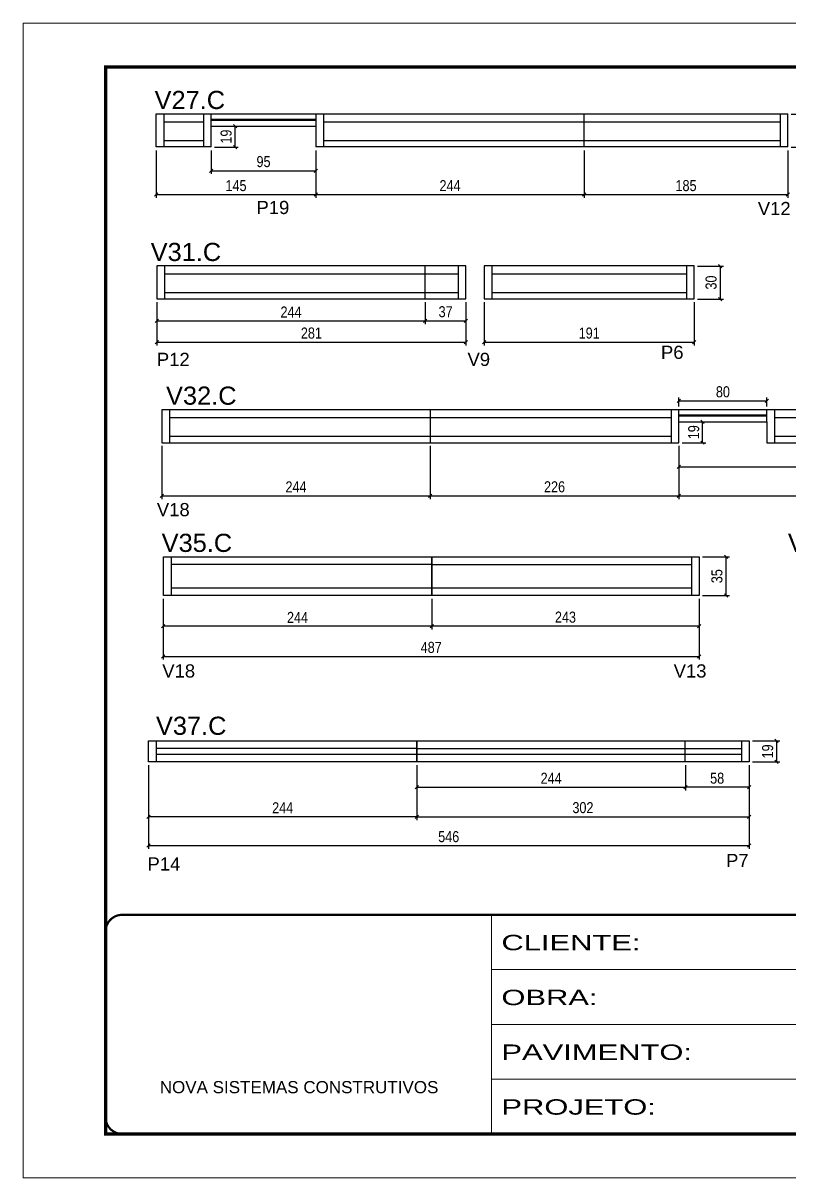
# Model space of a CAD drawing. Extents: x 2513 to 8766, y 921 to 4268.
# Drawn here: x 2513 to 3210, y 921 to 1971 of the extents above; entities that cross this region are included whole.
import ezdxf

# ---------------------------------------------------------------- set-up
doc = ezdxf.new("R2010")
doc.units = 0
doc.linetypes.add('CONTINUO', pattern=[0])
doc.linetypes.add('DASHED', pattern=[0.75, 0.5, -0.25])
for name, color, linetype in [('5', 5, 'Continuous'), ('COTA', 241, 'Continuous'), ('NOMENCLATURA', 7, 'Continuous'), ('Painéis', 200, 'Continuous'), ('SARR_2.2x7', 40, 'Continuous'), ('SARR_EDITAR', 141, 'Continuous')]:
    doc.layers.add(name, color=color, linetype=linetype)
doc.layers.add('Folhas', color=255, linetype='Continuous', lineweight=9)
doc.layers.add('SARRAFO DE PRESSAO', color=251, linetype='DASHED', lineweight=9)
doc.styles.add('ARIAL', font='arial.ttf')
doc.styles.add('COTA TECNICA', font='techl___.ttf', dxfattribs={"height": 10})
doc.styles.add('COTA TECNICA-50', font='techl___.ttf', dxfattribs={"height": 10})
doc.styles.get("Standard").update_dxf_attribs({"font": 'arial.ttf'})
doc.styles.add('Tecnologia', font='')
doc.styles.get('Tecnologia').set_extended_font_data('Forgotten Futurist')
doc.dimstyles.new('COTA PAINEL-50', dxfattribs={"dimtxt": 10, "dimasz": 3, "dimexe": 3, "dimexo": 3, "dimgap": 3, "dimtad": 1, "dimdec": 1, "dimzin": 12, "dimdsep": 46, "dimtxsty": 'COTA TECNICA-50', "dimblk1": 'OBLIQUE', "dimblk2": 'OBLIQUE', "dimsah": 1, "dimcen": 0.9, "dimclrd": 4, "dimclre": 4, "dimclrt": 240, "dimadec": 1, "dimazin": 3, "dimtfac": 1, "dimtdec": 1, "dimtmove": 0, "dimatfit": 3, "dimfxl": 1, "dimtolj": 1, "dimtzin": 12, "dimarcsym": 0})
doc.dimstyles.new('PAINEL', dxfattribs={"dimtxt": 10, "dimasz": 3, "dimexe": 3, "dimexo": 3, "dimgap": 3, "dimtad": 1, "dimdec": 1, "dimzin": 12, "dimdsep": 46, "dimtxsty": 'COTA TECNICA', "dimblk1": 'OBLIQUE', "dimblk2": 'OBLIQUE', "dimsah": 1, "dimcen": 0.9, "dimclrd": 4, "dimclre": 4, "dimclrt": 240, "dimadec": 1, "dimazin": 3, "dimtfac": 1, "dimtdec": 1, "dimtmove": 0, "dimatfit": 3, "dimfxl": 1, "dimtolj": 1, "dimtzin": 12, "dimarcsym": 0})

# ---------------------------------------------------------------- blocks, each defined once
blk = doc.blocks.new('9999999999')
at = {"color": 30, "linetype": 'CONTINUO'}
for p, q in [((98564.6, 34230.2), (98564.6, 34429.4)), ((98564.6, 34379.6), (99584, 34379.6)), ((98564.6, 34329.8), (99488, 34329.8)), ((98564.6, 34280), (99488, 34280))]:
    blk.add_line(p, q, dxfattribs=at)
at = {"color": 30, "linetype": 'CONTINUO', "const_width": 2}
blk.add_lwpolyline([(99584, 34230.2), (99584, 34414.4, 0.414214), (99569, 34429.4), (98229, 34429.4, 0.414214), (98214, 34414.4), (98214, 34245.2, 0.414214), (98229, 34230.2), (99584, 34230.2)], format="xyb", dxfattribs=at)
at = {"layer": 'Folhas'}
blk.add_lwpolyline([(98139, 34190.2), (99624, 34190.2), (99624, 35240.2), (98139, 35240.2)], close=True, dxfattribs=at)
at = {"layer": 'Folhas', "color": 30, "const_width": 3}
blk.add_lwpolyline([(98214, 34230.2), (99584, 34230.2), (99584, 35200.2), (98214, 35200.2)], close=True, dxfattribs=at)
at = {"color": 7, "linetype": 'Continuous', "ltscale": 5, "style": 'ARIAL'}
blk.add_text('NOVA SISTEMAS CONSTRUTIVOS', height=11.059, dxfattribs=at).set_placement((98263.2, 34267.2))
at = {"layer": 'Folhas', "color": 7, "style": 'Tecnologia', "width": 1.5}
for s, p in [('CLIENTE:', (98573.7, 34397.2)), ('OBRA:', (98573.7, 34347.3)), ('PAVIMENTO:', (98573.7, 34297.5)), ('PROJETO:', (98573.7, 34247.7))]:
    blk.add_text(s, height=14, dxfattribs=at).set_placement(p)
blk = doc.blocks.new('_Oblique')
at = {"color": 0, "linetype": 'ByBlock', "lineweight": -2}
blk.add_line((-0.5, -0.5), (0.5, 0.5), dxfattribs=at)
blk = doc.blocks.new('*D176')
at = {"layer": 'COTA', "color": 4, "lineweight": -2, "transparency": 16777216}
for p, q in [((2634, 1855.4), (2634, 1812.2)), ((2779, 1855.4), (2779, 1812.2)), ((2634, 1815.2), (2779, 1815.2))]:
    blk.add_line(p, q, dxfattribs=at)
at = {"layer": 'Defpoints', "color": 0, "transparency": 16777216}
for p in [(2634, 1858.4), (2779, 1858.4), (2779, 1815.2)]:
    blk.add_point(p, dxfattribs=at)
at = {"layer": 'COTA', "color": 4, "lineweight": -2, "transparency": 16777216, "xscale": 3, "yscale": 3, "zscale": 3, "rotation": 180}
blk.add_blockref('_Oblique', (2634, 1815.2), dxfattribs=at)
at = {"layer": 'COTA', "color": 4, "lineweight": -2, "transparency": 16777216, "xscale": 3, "yscale": 3, "zscale": 3}
blk.add_blockref('_Oblique', (2779, 1815.2), dxfattribs=at)
at = {"layer": 'COTA', "color": 240, "transparency": 16777216, "insert": (2706.5, 1823.3), "char_height": 10, "attachment_point": 5, "style": 'COTA TECNICA'}
blk.add_mtext('\\A1;145', dxfattribs=at)
blk = doc.blocks.new('*D37')
at = {"layer": 'COTA', "color": 4, "lineweight": -2, "transparency": 16777216}
for p, q in [((2779, 1855.4), (2779, 1812.2)), ((3023, 1855.4), (3023, 1812.2)), ((2779, 1815.2), (3023, 1815.2))]:
    blk.add_line(p, q, dxfattribs=at)
at = {"layer": 'Defpoints', "color": 0, "transparency": 16777216}
for p in [(2779, 1858.4), (3023, 1858.4), (3023, 1815.2)]:
    blk.add_point(p, dxfattribs=at)
at = {"layer": 'COTA', "color": 4, "lineweight": -2, "transparency": 16777216, "xscale": 3, "yscale": 3, "zscale": 3, "rotation": 180}
blk.add_blockref('_Oblique', (2779, 1815.2), dxfattribs=at)
at = {"layer": 'COTA', "color": 4, "lineweight": -2, "transparency": 16777216, "xscale": 3, "yscale": 3, "zscale": 3}
blk.add_blockref('_Oblique', (3023, 1815.2), dxfattribs=at)
at = {"layer": 'COTA', "color": 240, "transparency": 16777216, "insert": (2901, 1823.3), "char_height": 10, "attachment_point": 5, "style": 'COTA TECNICA'}
blk.add_mtext('\\A1;244', dxfattribs=at)
blk = doc.blocks.new('*D133')
at = {"layer": 'COTA', "color": 4, "lineweight": -2, "transparency": 16777216}
for p, q in [((3023, 1855.4), (3023, 1812.2)), ((3208, 1855.4), (3208, 1812.2)), ((3023, 1815.2), (3208, 1815.2))]:
    blk.add_line(p, q, dxfattribs=at)
at = {"layer": 'Defpoints', "color": 0, "transparency": 16777216}
for p in [(3023, 1858.4), (3208, 1858.4), (3208, 1815.2)]:
    blk.add_point(p, dxfattribs=at)
at = {"layer": 'COTA', "color": 4, "lineweight": -2, "transparency": 16777216, "xscale": 3, "yscale": 3, "zscale": 3, "rotation": 180}
blk.add_blockref('_Oblique', (3023, 1815.2), dxfattribs=at)
at = {"layer": 'COTA', "color": 4, "lineweight": -2, "transparency": 16777216, "xscale": 3, "yscale": 3, "zscale": 3}
blk.add_blockref('_Oblique', (3208, 1815.2), dxfattribs=at)
at = {"layer": 'COTA', "color": 240, "transparency": 16777216, "insert": (3115.5, 1823.3), "char_height": 10, "attachment_point": 5, "style": 'COTA TECNICA'}
blk.add_mtext('\\A1;185', dxfattribs=at)
blk = doc.blocks.new('*D134')
at = {"layer": 'COTA', "color": 4, "lineweight": -2, "transparency": 16777216}
for p, q in [((3211, 1888.4), (3235.4, 1888.4)), ((3232.4, 1888.4), (3232.4, 1858.4)), ((3211, 1858.4), (3235.4, 1858.4))]:
    blk.add_line(p, q, dxfattribs=at)
at = {"layer": 'Defpoints', "color": 0, "transparency": 16777216}
for p in [(3208, 1888.4), (3208, 1858.4), (3232.4, 1858.4)]:
    blk.add_point(p, dxfattribs=at)
at = {"layer": 'COTA', "color": 4, "lineweight": -2, "transparency": 16777216, "xscale": 3, "yscale": 3, "zscale": 3}
for p, rotation in [((3232.4, 1888.4), 90), ((3232.4, 1858.4), 270)]:
    blk.add_blockref('_Oblique', p, dxfattribs=dict(at, rotation=rotation))
at = {"layer": 'COTA', "color": 240, "transparency": 16777216, "insert": (3224.2, 1873.4), "char_height": 10, "attachment_point": 5, "rotation": 90, "style": 'COTA TECNICA'}
blk.add_mtext('\\A1;30', dxfattribs=at)
blk = doc.blocks.new('*D135')
at = {"layer": 'COTA', "color": 4, "lineweight": -2, "transparency": 16777216}
for p, q in [((2684, 1855.4), (2684, 1833.9)), ((2779, 1855.4), (2779, 1833.9)), ((2684, 1836.9), (2779, 1836.9))]:
    blk.add_line(p, q, dxfattribs=at)
at = {"layer": 'Defpoints', "color": 0, "transparency": 16777216}
for p in [(2684, 1858.4), (2779, 1858.4), (2779, 1836.9)]:
    blk.add_point(p, dxfattribs=at)
at = {"layer": 'COTA', "color": 4, "lineweight": -2, "transparency": 16777216, "xscale": 3, "yscale": 3, "zscale": 3, "rotation": 180}
blk.add_blockref('_Oblique', (2684, 1836.9), dxfattribs=at)
at = {"layer": 'COTA', "color": 4, "lineweight": -2, "transparency": 16777216, "xscale": 3, "yscale": 3, "zscale": 3}
blk.add_blockref('_Oblique', (2779, 1836.9), dxfattribs=at)
at = {"layer": 'COTA', "color": 240, "transparency": 16777216, "insert": (2731.5, 1845.1), "char_height": 10, "attachment_point": 5, "style": 'COTA TECNICA'}
blk.add_mtext('\\A1;95', dxfattribs=at)
blk = doc.blocks.new('*D136')
at = {"layer": 'COTA', "color": 4, "lineweight": -2, "transparency": 16777216}
for p, q in [((2687, 1877.4), (2708.6, 1877.4)), ((2705.6, 1858.4), (2705.6, 1877.4)), ((2687, 1858.4), (2708.6, 1858.4))]:
    blk.add_line(p, q, dxfattribs=at)
at = {"layer": 'Defpoints', "color": 0, "transparency": 16777216}
for p in [(2684, 1877.4), (2705.6, 1877.4), (2684, 1858.4)]:
    blk.add_point(p, dxfattribs=at)
at = {"layer": 'COTA', "color": 4, "lineweight": -2, "transparency": 16777216, "xscale": 3, "yscale": 3, "zscale": 3}
for p, rotation in [((2705.6, 1877.4), 90), ((2705.6, 1858.4), 270)]:
    blk.add_blockref('_Oblique', p, dxfattribs=dict(at, rotation=rotation))
at = {"layer": 'COTA', "color": 240, "transparency": 16777216, "insert": (2697.5, 1867.9), "char_height": 10, "attachment_point": 5, "rotation": 90, "style": 'COTA TECNICA'}
blk.add_mtext('\\A1;19', dxfattribs=at)
blk = doc.blocks.new('*D139')
at = {"layer": 'COTA', "color": 4, "linetype": 'ByBlock', "lineweight": -2, "transparency": 16777216}
for p, q in [((2634.5, 1717.2), (2634.5, 1678.1)), ((2915.5, 1717.2), (2915.5, 1678.1)), ((2634.5, 1681.1), (2915.5, 1681.1))]:
    blk.add_line(p, q, dxfattribs=at)
at = {"layer": 'Defpoints', "color": 0, "linetype": 'ByBlock', "transparency": 16777216}
for p in [(2634.5, 1720.2), (2915.5, 1720.2), (2915.5, 1681.1)]:
    blk.add_point(p, dxfattribs=at)
at = {"layer": 'COTA', "color": 4, "linetype": 'ByBlock', "lineweight": -2, "transparency": 16777216, "xscale": 3, "yscale": 3, "zscale": 3, "rotation": 180}
blk.add_blockref('_Oblique', (2634.5, 1681.1), dxfattribs=at)
at = {"layer": 'COTA', "color": 4, "linetype": 'ByBlock', "lineweight": -2, "transparency": 16777216, "xscale": 3, "yscale": 3, "zscale": 3}
blk.add_blockref('_Oblique', (2915.5, 1681.1), dxfattribs=at)
at = {"layer": 'COTA', "color": 240, "linetype": 'ByBlock', "transparency": 16777216, "insert": (2775, 1689.2), "char_height": 10, "attachment_point": 5, "style": 'COTA TECNICA-50'}
blk.add_mtext('\\A1;281', dxfattribs=at)
blk = doc.blocks.new('*D40')
at = {"layer": 'COTA', "color": 4, "lineweight": -2, "transparency": 16777216}
for p, q in [((2634.5, 1717.2), (2634.5, 1697.4)), ((2878.5, 1717.2), (2878.5, 1697.4)), ((2634.5, 1700.4), (2878.5, 1700.4))]:
    blk.add_line(p, q, dxfattribs=at)
at = {"layer": 'Defpoints', "color": 0, "transparency": 16777216}
for p in [(2634.5, 1720.2), (2878.5, 1720.2), (2878.5, 1700.4)]:
    blk.add_point(p, dxfattribs=at)
at = {"layer": 'COTA', "color": 4, "lineweight": -2, "transparency": 16777216, "xscale": 3, "yscale": 3, "zscale": 3, "rotation": 180}
blk.add_blockref('_Oblique', (2634.5, 1700.4), dxfattribs=at)
at = {"layer": 'COTA', "color": 4, "lineweight": -2, "transparency": 16777216, "xscale": 3, "yscale": 3, "zscale": 3}
blk.add_blockref('_Oblique', (2878.5, 1700.4), dxfattribs=at)
at = {"layer": 'COTA', "color": 240, "transparency": 16777216, "insert": (2756.5, 1708.4), "char_height": 10, "attachment_point": 5, "style": 'COTA TECNICA'}
blk.add_mtext('\\A1;244', dxfattribs=at)
blk = doc.blocks.new('*D41')
at = {"layer": 'COTA', "color": 4, "lineweight": -2, "transparency": 16777216}
for p, q in [((2878.5, 1717.2), (2878.5, 1697.4)), ((2915.5, 1717.2), (2915.5, 1697.4)), ((2878.5, 1700.4), (2915.5, 1700.4))]:
    blk.add_line(p, q, dxfattribs=at)
at = {"layer": 'Defpoints', "color": 0, "transparency": 16777216}
for p in [(2878.5, 1720.2), (2915.5, 1720.2), (2915.5, 1700.4)]:
    blk.add_point(p, dxfattribs=at)
at = {"layer": 'COTA', "color": 4, "lineweight": -2, "transparency": 16777216, "xscale": 3, "yscale": 3, "zscale": 3, "rotation": 180}
blk.add_blockref('_Oblique', (2878.5, 1700.4), dxfattribs=at)
at = {"layer": 'COTA', "color": 4, "lineweight": -2, "transparency": 16777216, "xscale": 3, "yscale": 3, "zscale": 3}
blk.add_blockref('_Oblique', (2915.5, 1700.4), dxfattribs=at)
at = {"layer": 'COTA', "color": 240, "transparency": 16777216, "insert": (2897, 1708.6), "char_height": 10, "attachment_point": 5, "style": 'COTA TECNICA'}
blk.add_mtext('\\A1;37', dxfattribs=at)
blk = doc.blocks.new('*D140')
at = {"layer": 'COTA', "color": 4, "linetype": 'ByBlock', "lineweight": -2, "transparency": 16777216}
for p, q in [((2932, 1717.2), (2932, 1678.1)), ((3123, 1717.2), (3123, 1678.1)), ((2932, 1681.1), (3123, 1681.1))]:
    blk.add_line(p, q, dxfattribs=at)
at = {"layer": 'Defpoints', "color": 0, "linetype": 'ByBlock', "transparency": 16777216}
for p in [(2932, 1720.2), (3123, 1720.2), (3123, 1681.1)]:
    blk.add_point(p, dxfattribs=at)
at = {"layer": 'COTA', "color": 4, "linetype": 'ByBlock', "lineweight": -2, "transparency": 16777216, "xscale": 3, "yscale": 3, "zscale": 3, "rotation": 180}
blk.add_blockref('_Oblique', (2932, 1681.1), dxfattribs=at)
at = {"layer": 'COTA', "color": 4, "linetype": 'ByBlock', "lineweight": -2, "transparency": 16777216, "xscale": 3, "yscale": 3, "zscale": 3}
blk.add_blockref('_Oblique', (3123, 1681.1), dxfattribs=at)
at = {"layer": 'COTA', "color": 240, "linetype": 'ByBlock', "transparency": 16777216, "insert": (3027.5, 1689.2), "char_height": 10, "attachment_point": 5, "style": 'COTA TECNICA-50'}
blk.add_mtext('\\A1;191', dxfattribs=at)
blk = doc.blocks.new('*D141')
at = {"layer": 'COTA', "color": 4, "lineweight": -2, "transparency": 16777216}
for p, q in [((3126, 1750.2), (3149.5, 1750.2)), ((3146.5, 1750.2), (3146.5, 1720.2)), ((3126, 1720.2), (3149.5, 1720.2))]:
    blk.add_line(p, q, dxfattribs=at)
at = {"layer": 'Defpoints', "color": 0, "transparency": 16777216}
for p in [(3123, 1750.2), (3123, 1720.2), (3146.5, 1720.2)]:
    blk.add_point(p, dxfattribs=at)
at = {"layer": 'COTA', "color": 4, "lineweight": -2, "transparency": 16777216, "xscale": 3, "yscale": 3, "zscale": 3}
for p, rotation in [((3146.5, 1750.2), 90), ((3146.5, 1720.2), 270)]:
    blk.add_blockref('_Oblique', p, dxfattribs=dict(at, rotation=rotation))
at = {"layer": 'COTA', "color": 240, "transparency": 16777216, "insert": (3138.3, 1735.2), "char_height": 10, "attachment_point": 5, "rotation": 90, "style": 'COTA TECNICA'}
blk.add_mtext('\\A1;30', dxfattribs=at)
blk = doc.blocks.new('*D142')
at = {"layer": 'COTA', "color": 4, "lineweight": -2, "transparency": 16777216}
for p, q in [((2639, 1586.6), (2639, 1538.3)), ((2883, 1586.6), (2883, 1538.3)), ((2639, 1541.3), (2883, 1541.3))]:
    blk.add_line(p, q, dxfattribs=at)
at = {"layer": 'Defpoints', "color": 0, "transparency": 16777216}
for p in [(2639, 1589.6), (2883, 1589.6), (2883, 1541.3)]:
    blk.add_point(p, dxfattribs=at)
at = {"layer": 'COTA', "color": 4, "lineweight": -2, "transparency": 16777216, "xscale": 3, "yscale": 3, "zscale": 3, "rotation": 180}
blk.add_blockref('_Oblique', (2639, 1541.3), dxfattribs=at)
at = {"layer": 'COTA', "color": 4, "lineweight": -2, "transparency": 16777216, "xscale": 3, "yscale": 3, "zscale": 3}
blk.add_blockref('_Oblique', (2883, 1541.3), dxfattribs=at)
at = {"layer": 'COTA', "color": 240, "transparency": 16777216, "insert": (2761, 1549.4), "char_height": 10, "attachment_point": 5, "style": 'COTA TECNICA'}
blk.add_mtext('\\A1;244', dxfattribs=at)
blk = doc.blocks.new('*D42')
at = {"layer": 'COTA', "color": 4, "lineweight": -2, "transparency": 16777216}
for p, q in [((2883, 1586.6), (2883, 1538.3)), ((3109, 1586.6), (3109, 1538.3)), ((2883, 1541.3), (3109, 1541.3))]:
    blk.add_line(p, q, dxfattribs=at)
at = {"layer": 'Defpoints', "color": 0, "transparency": 16777216}
for p in [(2883, 1589.6), (3109, 1589.6), (3109, 1541.3)]:
    blk.add_point(p, dxfattribs=at)
at = {"layer": 'COTA', "color": 4, "lineweight": -2, "transparency": 16777216, "xscale": 3, "yscale": 3, "zscale": 3, "rotation": 180}
blk.add_blockref('_Oblique', (2883, 1541.3), dxfattribs=at)
at = {"layer": 'COTA', "color": 4, "lineweight": -2, "transparency": 16777216, "xscale": 3, "yscale": 3, "zscale": 3}
blk.add_blockref('_Oblique', (3109, 1541.3), dxfattribs=at)
at = {"layer": 'COTA', "color": 240, "transparency": 16777216, "insert": (2996, 1549.4), "char_height": 10, "attachment_point": 5, "style": 'COTA TECNICA'}
blk.add_mtext('\\A1;226', dxfattribs=at)
blk = doc.blocks.new('*D43')
at = {"layer": 'COTA', "color": 4, "lineweight": -2, "transparency": 16777216}
for p, q in [((3109, 1586.6), (3109, 1564.7)), ((3353, 1586.6), (3353, 1564.7)), ((3109, 1567.7), (3353, 1567.7))]:
    blk.add_line(p, q, dxfattribs=at)
at = {"layer": 'Defpoints', "color": 0, "transparency": 16777216}
for p in [(3109, 1589.6), (3353, 1589.6), (3353, 1567.7)]:
    blk.add_point(p, dxfattribs=at)
at = {"layer": 'COTA', "color": 4, "lineweight": -2, "transparency": 16777216, "xscale": 3, "yscale": 3, "zscale": 3, "rotation": 180}
blk.add_blockref('_Oblique', (3109, 1567.7), dxfattribs=at)
at = {"layer": 'COTA', "color": 4, "lineweight": -2, "transparency": 16777216, "xscale": 3, "yscale": 3, "zscale": 3}
blk.add_blockref('_Oblique', (3353, 1567.7), dxfattribs=at)
at = {"layer": 'COTA', "color": 240, "transparency": 16777216, "insert": (3231, 1575.8), "char_height": 10, "attachment_point": 5, "style": 'COTA TECNICA'}
blk.add_mtext('\\A1;244', dxfattribs=at)
blk = doc.blocks.new('*D146')
at = {"layer": 'COTA', "color": 4, "lineweight": -2, "transparency": 16777216}
for p, q in [((3112, 1608.6), (3133.6, 1608.6)), ((3130.6, 1589.6), (3130.6, 1608.6)), ((3112, 1589.6), (3133.6, 1589.6))]:
    blk.add_line(p, q, dxfattribs=at)
at = {"layer": 'Defpoints', "color": 0, "transparency": 16777216}
for p in [(3109, 1608.6), (3130.6, 1608.6), (3109, 1589.6)]:
    blk.add_point(p, dxfattribs=at)
at = {"layer": 'COTA', "color": 4, "lineweight": -2, "transparency": 16777216, "xscale": 3, "yscale": 3, "zscale": 3}
for p, rotation in [((3130.6, 1608.6), 90), ((3130.6, 1589.6), 270)]:
    blk.add_blockref('_Oblique', p, dxfattribs=dict(at, rotation=rotation))
at = {"layer": 'COTA', "color": 240, "transparency": 16777216, "insert": (3122.5, 1599.1), "char_height": 10, "attachment_point": 5, "rotation": 90, "style": 'COTA TECNICA'}
blk.add_mtext('\\A1;19', dxfattribs=at)
blk = doc.blocks.new('*D45')
at = {"layer": 'COTA', "color": 4, "linetype": 'ByBlock', "lineweight": -2, "transparency": 16777216}
for p, q in [((2640.4, 1447.7), (2640.4, 1419.7)), ((2884.4, 1447.7), (2884.4, 1419.7)), ((2884.4, 1422.7), (2640.4, 1422.7))]:
    blk.add_line(p, q, dxfattribs=at)
at = {"layer": 'Defpoints', "color": 0, "linetype": 'ByBlock', "transparency": 16777216}
for p in [(2640.4, 1450.7), (2884.4, 1450.7), (2640.4, 1422.7)]:
    blk.add_point(p, dxfattribs=at)
at = {"layer": 'COTA', "color": 4, "linetype": 'ByBlock', "lineweight": -2, "transparency": 16777216, "xscale": 3, "yscale": 3, "zscale": 3, "rotation": 180}
blk.add_blockref('_Oblique', (2640.4, 1422.7), dxfattribs=at)
at = {"layer": 'COTA', "color": 4, "linetype": 'ByBlock', "lineweight": -2, "transparency": 16777216, "xscale": 3, "yscale": 3, "zscale": 3}
blk.add_blockref('_Oblique', (2884.4, 1422.7), dxfattribs=at)
at = {"layer": 'COTA', "color": 240, "linetype": 'ByBlock', "transparency": 16777216, "insert": (2762.4, 1430.7), "char_height": 10, "attachment_point": 5, "style": 'COTA TECNICA-50'}
blk.add_mtext('\\A1;244', dxfattribs=at)
blk = doc.blocks.new('*D48')
at = {"layer": 'COTA', "color": 4, "linetype": 'ByBlock', "lineweight": -2, "transparency": 16777216}
for p, q in [((2884.4, 1447.7), (2884.4, 1419.7)), ((3127.4, 1447.7), (3127.4, 1419.7)), ((3127.4, 1422.7), (2884.4, 1422.7))]:
    blk.add_line(p, q, dxfattribs=at)
at = {"layer": 'Defpoints', "color": 0, "linetype": 'ByBlock', "transparency": 16777216}
for p in [(2884.4, 1450.7), (3127.4, 1450.7), (2884.4, 1422.7)]:
    blk.add_point(p, dxfattribs=at)
at = {"layer": 'COTA', "color": 4, "linetype": 'ByBlock', "lineweight": -2, "transparency": 16777216, "xscale": 3, "yscale": 3, "zscale": 3, "rotation": 180}
blk.add_blockref('_Oblique', (2884.4, 1422.7), dxfattribs=at)
at = {"layer": 'COTA', "color": 4, "linetype": 'ByBlock', "lineweight": -2, "transparency": 16777216, "xscale": 3, "yscale": 3, "zscale": 3}
blk.add_blockref('_Oblique', (3127.4, 1422.7), dxfattribs=at)
at = {"layer": 'COTA', "color": 240, "linetype": 'ByBlock', "transparency": 16777216, "insert": (3005.9, 1430.9), "char_height": 10, "attachment_point": 5, "style": 'COTA TECNICA-50'}
blk.add_mtext('\\A1;243', dxfattribs=at)
blk = doc.blocks.new('*D151')
at = {"layer": 'COTA', "color": 4, "lineweight": -2, "transparency": 16777216}
for p, q in [((2640.4, 1447.7), (2640.4, 1392.3)), ((3127.4, 1447.7), (3127.4, 1392.3)), ((2640.4, 1395.3), (3127.4, 1395.3))]:
    blk.add_line(p, q, dxfattribs=at)
at = {"layer": 'Defpoints', "color": 0, "transparency": 16777216}
for p in [(2640.4, 1450.7), (3127.4, 1450.7), (3127.4, 1395.3)]:
    blk.add_point(p, dxfattribs=at)
at = {"layer": 'COTA', "color": 4, "lineweight": -2, "transparency": 16777216, "xscale": 3, "yscale": 3, "zscale": 3, "rotation": 180}
blk.add_blockref('_Oblique', (2640.4, 1395.3), dxfattribs=at)
at = {"layer": 'COTA', "color": 4, "lineweight": -2, "transparency": 16777216, "xscale": 3, "yscale": 3, "zscale": 3}
blk.add_blockref('_Oblique', (3127.4, 1395.3), dxfattribs=at)
at = {"layer": 'COTA', "color": 240, "transparency": 16777216, "insert": (2883.9, 1403.4), "char_height": 10, "attachment_point": 5, "style": 'COTA TECNICA'}
blk.add_mtext('\\A1;487', dxfattribs=at)
blk = doc.blocks.new('*D152')
at = {"layer": 'COTA', "color": 4, "lineweight": -2, "transparency": 16777216}
for p, q in [((3130.4, 1485.7), (3154.9, 1485.7)), ((3151.9, 1450.7), (3151.9, 1485.7)), ((3130.4, 1450.7), (3154.9, 1450.7))]:
    blk.add_line(p, q, dxfattribs=at)
at = {"layer": 'Defpoints', "color": 0, "transparency": 16777216}
for p in [(3127.4, 1485.7), (3151.9, 1485.7), (3127.4, 1450.7)]:
    blk.add_point(p, dxfattribs=at)
at = {"layer": 'COTA', "color": 4, "lineweight": -2, "transparency": 16777216, "xscale": 3, "yscale": 3, "zscale": 3}
for p, rotation in [((3151.9, 1485.7), 90), ((3151.9, 1450.7), 270)]:
    blk.add_blockref('_Oblique', p, dxfattribs=dict(at, rotation=rotation))
at = {"layer": 'COTA', "color": 240, "transparency": 16777216, "insert": (3143.6, 1468.2), "char_height": 10, "attachment_point": 5, "rotation": 90, "style": 'COTA TECNICA'}
blk.add_mtext('\\A1;35', dxfattribs=at)
blk = doc.blocks.new('*D49')
at = {"layer": 'COTA', "color": 4, "linetype": 'ByBlock', "lineweight": -2, "transparency": 16777216}
for p, q in [((2626.9, 1296.4), (2626.9, 1246.5)), ((2870.9, 1296.4), (2870.9, 1246.5)), ((2870.9, 1249.5), (2626.9, 1249.5))]:
    blk.add_line(p, q, dxfattribs=at)
at = {"layer": 'Defpoints', "color": 0, "linetype": 'ByBlock', "transparency": 16777216}
for p in [(2626.9, 1299.4), (2870.9, 1299.4), (2626.9, 1249.5)]:
    blk.add_point(p, dxfattribs=at)
at = {"layer": 'COTA', "color": 4, "linetype": 'ByBlock', "lineweight": -2, "transparency": 16777216, "xscale": 3, "yscale": 3, "zscale": 3, "rotation": 180}
blk.add_blockref('_Oblique', (2626.9, 1249.5), dxfattribs=at)
at = {"layer": 'COTA', "color": 4, "linetype": 'ByBlock', "lineweight": -2, "transparency": 16777216, "xscale": 3, "yscale": 3, "zscale": 3}
blk.add_blockref('_Oblique', (2870.9, 1249.5), dxfattribs=at)
at = {"layer": 'COTA', "color": 240, "linetype": 'ByBlock', "transparency": 16777216, "insert": (2748.9, 1257.6), "char_height": 10, "attachment_point": 5, "style": 'COTA TECNICA-50'}
blk.add_mtext('\\A1;244', dxfattribs=at)
blk = doc.blocks.new('*D153')
at = {"layer": 'COTA', "color": 4, "lineweight": -2, "transparency": 16777216}
for p, q in [((2626.9, 1296.4), (2626.9, 1220.2)), ((3172.8, 1296.4), (3172.8, 1220.2)), ((2626.9, 1223.2), (3172.8, 1223.2))]:
    blk.add_line(p, q, dxfattribs=at)
at = {"layer": 'Defpoints', "color": 0, "transparency": 16777216}
for p in [(2626.9, 1299.4), (3172.8, 1299.4), (3172.8, 1223.2)]:
    blk.add_point(p, dxfattribs=at)
at = {"layer": 'COTA', "color": 4, "lineweight": -2, "transparency": 16777216, "xscale": 3, "yscale": 3, "zscale": 3, "rotation": 180}
blk.add_blockref('_Oblique', (2626.9, 1223.2), dxfattribs=at)
at = {"layer": 'COTA', "color": 4, "lineweight": -2, "transparency": 16777216, "xscale": 3, "yscale": 3, "zscale": 3}
blk.add_blockref('_Oblique', (3172.8, 1223.2), dxfattribs=at)
at = {"layer": 'COTA', "color": 240, "transparency": 16777216, "insert": (2899.8, 1231.3), "char_height": 10, "attachment_point": 5, "style": 'COTA TECNICA'}
blk.add_mtext('\\A1;546', dxfattribs=at)
blk = doc.blocks.new('*D154')
at = {"layer": 'COTA', "color": 4, "lineweight": -2, "transparency": 16777216}
for p, q in [((3175.8, 1318.4), (3200.8, 1318.4)), ((3197.8, 1318.4), (3197.8, 1299.4)), ((3175.8, 1299.4), (3200.8, 1299.4))]:
    blk.add_line(p, q, dxfattribs=at)
at = {"layer": 'Defpoints', "color": 0, "transparency": 16777216}
for p in [(3172.8, 1318.4), (3172.8, 1299.4), (3197.8, 1299.4)]:
    blk.add_point(p, dxfattribs=at)
at = {"layer": 'COTA', "color": 4, "lineweight": -2, "transparency": 16777216, "xscale": 3, "yscale": 3, "zscale": 3}
for p, rotation in [((3197.8, 1318.4), 90), ((3197.8, 1299.4), 270)]:
    blk.add_blockref('_Oblique', p, dxfattribs=dict(at, rotation=rotation))
at = {"layer": 'COTA', "color": 240, "transparency": 16777216, "insert": (3189.7, 1308.9), "char_height": 10, "attachment_point": 5, "rotation": 90, "style": 'COTA TECNICA'}
blk.add_mtext('\\A1;19', dxfattribs=at)
blk = doc.blocks.new('*D334')
at = {"layer": 'COTA', "color": 4, "linetype": 'ByBlock', "lineweight": -2, "transparency": 16777216}
for p, q in [((3114.9, 1296.4), (3114.9, 1273.4)), ((3172.8, 1296.4), (3172.8, 1273.4)), ((3172.8, 1276.4), (3114.9, 1276.4))]:
    blk.add_line(p, q, dxfattribs=at)
at = {"layer": 'Defpoints', "color": 0, "linetype": 'ByBlock', "transparency": 16777216}
for p in [(3114.9, 1299.4), (3172.8, 1299.4), (3114.9, 1276.4)]:
    blk.add_point(p, dxfattribs=at)
at = {"layer": 'COTA', "color": 4, "linetype": 'ByBlock', "lineweight": -2, "transparency": 16777216, "xscale": 3, "yscale": 3, "zscale": 3, "rotation": 180}
blk.add_blockref('_Oblique', (3114.9, 1276.4), dxfattribs=at)
at = {"layer": 'COTA', "color": 4, "linetype": 'ByBlock', "lineweight": -2, "transparency": 16777216, "xscale": 3, "yscale": 3, "zscale": 3}
blk.add_blockref('_Oblique', (3172.8, 1276.4), dxfattribs=at)
at = {"layer": 'COTA', "color": 240, "linetype": 'ByBlock', "transparency": 16777216, "insert": (3143.8, 1284.5), "char_height": 10, "attachment_point": 5, "style": 'COTA TECNICA-50'}
blk.add_mtext('\\A1;58', dxfattribs=at)
blk = doc.blocks.new('*D335')
at = {"layer": 'COTA', "color": 4, "linetype": 'ByBlock', "lineweight": -2, "transparency": 16777216}
for p, q in [((2870.9, 1296.4), (2870.9, 1273.4)), ((3114.9, 1296.4), (3114.9, 1273.4)), ((2870.9, 1276.4), (3114.9, 1276.4))]:
    blk.add_line(p, q, dxfattribs=at)
at = {"layer": 'Defpoints', "color": 0, "linetype": 'ByBlock', "transparency": 16777216}
for p in [(2870.9, 1299.4), (3114.9, 1299.4), (3114.9, 1276.4)]:
    blk.add_point(p, dxfattribs=at)
at = {"layer": 'COTA', "color": 4, "linetype": 'ByBlock', "lineweight": -2, "transparency": 16777216, "xscale": 3, "yscale": 3, "zscale": 3, "rotation": 180}
blk.add_blockref('_Oblique', (2870.9, 1276.4), dxfattribs=at)
at = {"layer": 'COTA', "color": 4, "linetype": 'ByBlock', "lineweight": -2, "transparency": 16777216, "xscale": 3, "yscale": 3, "zscale": 3}
blk.add_blockref('_Oblique', (3114.9, 1276.4), dxfattribs=at)
at = {"layer": 'COTA', "color": 240, "linetype": 'ByBlock', "transparency": 16777216, "insert": (2992.9, 1284.5), "char_height": 10, "attachment_point": 5, "style": 'COTA TECNICA-50'}
blk.add_mtext('\\A1;244', dxfattribs=at)
blk = doc.blocks.new('*D359')
at = {"layer": 'Defpoints', "color": 0, "transparency": 16777216}
for p in [(3109, 1589.6), (3441, 1589.6), (3441, 1541.3)]:
    blk.add_point(p, dxfattribs=at)
at = {"layer": 'Painéis', "color": 4, "lineweight": -2, "transparency": 16777216}
for p, q in [((3109, 1586.6), (3109, 1538.3)), ((3441, 1586.6), (3441, 1538.3)), ((3109, 1541.3), (3441, 1541.3))]:
    blk.add_line(p, q, dxfattribs=at)
at = {"layer": 'Painéis', "color": 4, "lineweight": -2, "transparency": 16777216, "xscale": 3, "yscale": 3, "zscale": 3, "rotation": 180}
blk.add_blockref('_Oblique', (3109, 1541.3), dxfattribs=at)
at = {"layer": 'Painéis', "color": 4, "lineweight": -2, "transparency": 16777216, "xscale": 3, "yscale": 3, "zscale": 3}
blk.add_blockref('_Oblique', (3441, 1541.3), dxfattribs=at)
at = {"layer": 'Painéis', "color": 240, "transparency": 16777216, "insert": (3275, 1549.5), "char_height": 10, "attachment_point": 5, "style": 'COTA TECNICA'}
blk.add_mtext('\\A1;332', dxfattribs=at)
blk = doc.blocks.new('*D360')
at = {"layer": 'Defpoints', "color": 0, "transparency": 16777216}
for p in [(3189, 1627.6), (3109, 1619.6), (3189, 1619.6)]:
    blk.add_point(p, dxfattribs=at)
at = {"layer": 'Painéis', "color": 4, "lineweight": -2, "transparency": 16777216}
for p, q in [((3109, 1622.6), (3109, 1630.6)), ((3109, 1627.6), (3189, 1627.6)), ((3189, 1622.6), (3189, 1630.6))]:
    blk.add_line(p, q, dxfattribs=at)
at = {"layer": 'Painéis', "color": 4, "lineweight": -2, "transparency": 16777216, "xscale": 3, "yscale": 3, "zscale": 3, "rotation": 180}
blk.add_blockref('_Oblique', (3109, 1627.6), dxfattribs=at)
at = {"layer": 'Painéis', "color": 4, "lineweight": -2, "transparency": 16777216, "xscale": 3, "yscale": 3, "zscale": 3}
blk.add_blockref('_Oblique', (3189, 1627.6), dxfattribs=at)
at = {"layer": 'Painéis', "color": 240, "transparency": 16777216, "insert": (3149, 1635.8), "char_height": 10, "attachment_point": 5, "style": 'COTA TECNICA'}
blk.add_mtext('\\A1;80', dxfattribs=at)
blk = doc.blocks.new('*D361')
at = {"layer": 'Defpoints', "color": 0, "transparency": 16777216}
for p in [(2870.9, 1299.4), (3172.8, 1299.4), (3172.8, 1249.5)]:
    blk.add_point(p, dxfattribs=at)
at = {"layer": 'Painéis', "color": 4, "lineweight": -2, "transparency": 16777216}
for p, q in [((2870.9, 1296.4), (2870.9, 1246.5)), ((3172.8, 1296.4), (3172.8, 1246.5)), ((2870.9, 1249.5), (3172.8, 1249.5))]:
    blk.add_line(p, q, dxfattribs=at)
at = {"layer": 'Painéis', "color": 4, "lineweight": -2, "transparency": 16777216, "xscale": 3, "yscale": 3, "zscale": 3, "rotation": 180}
blk.add_blockref('_Oblique', (2870.9, 1249.5), dxfattribs=at)
at = {"layer": 'Painéis', "color": 4, "lineweight": -2, "transparency": 16777216, "xscale": 3, "yscale": 3, "zscale": 3}
blk.add_blockref('_Oblique', (3172.8, 1249.5), dxfattribs=at)
at = {"layer": 'Painéis', "color": 240, "transparency": 16777216, "insert": (3021.8, 1257.7), "char_height": 10, "attachment_point": 5, "style": 'COTA TECNICA'}
blk.add_mtext('\\A1;302', dxfattribs=at)

msp = doc.modelspace()

# ---------------------------------------------------------------- linework, layer by layer
at = {"layer": 'Painéis'}
for p, q in [((2633.98, 1858.44), (2633.98, 1888.44)), ((2633.98, 1888.44), (3207.98, 1888.44)), ((2683.98, 1877.44), (2683.98, 1888.44)), ((2778.98, 1888.44), (2778.98, 1858.44)), ((3022.98, 1858.44), (3022.98, 1888.44)), ((3207.98, 1858.44), (3207.98, 1888.44)), ((2683.98, 1858.44), (2683.98, 1877.44)), ((2683.98, 1877.44), (2778.98, 1877.44)), ((2683.98, 1858.44), (2633.98, 1858.44)), ((3207.98, 1858.44), (2778.98, 1858.44)), ((2878.52, 1720.24), (2878.52, 1750.24)), ((3684.97, 1619.59), (2638.97, 1619.59)), ((2638.97, 1619.59), (2638.97, 1589.59)), ((2882.97, 1619.59), (2882.97, 1589.59)), ((3108.97, 1589.59), (3108.97, 1619.59)), ((3108.97, 1608.59), (3188.97, 1608.59)), ((3188.97, 1608.59), (3188.97, 1589.59)), ((2638.97, 1589.59), (3108.97, 1589.59)), ((3188.97, 1589.59), (3684.97, 1589.59)), ((3114.85, 1299.43), (3114.85, 1318.43))]:
    msp.add_line(p, q, dxfattribs=at)
at = {"layer": 'Painéis', "linetype": 'ByBlock'}
for points in [[(2634.52, 1750.24), (2634.52, 1720.24), (2915.52, 1720.24), (2915.52, 1750.24)], [(2932.02, 1750.24), (2932.02, 1720.24), (3123.02, 1720.24), (3123.02, 1750.24)]]:
    msp.add_lwpolyline(points, close=True, dxfattribs=at)
at = {"layer": 'Painéis'}
for points in [[(2884.44, 1450.74), (2640.44, 1450.74), (2640.44, 1485.74), (2884.44, 1485.74)], [(2884.44, 1485.74), (3127.42, 1485.74), (3127.42, 1450.74), (2884.44, 1450.74)], [(2870.85, 1299.43), (2626.85, 1299.43), (2626.85, 1318.43), (2870.85, 1318.43)], [(2870.85, 1318.43), (3172.84, 1318.43), (3172.84, 1299.43), (2870.85, 1299.43)]]:
    msp.add_lwpolyline(points, close=True, dxfattribs=at)
at = {"layer": 'SARR_2.2x7', "linetype": 'Continuous'}
for p, q in [((2640.98, 1888.44), (2640.98, 1858.44)), ((2640.98, 1881.44), (2676.98, 1881.44)), ((2676.98, 1888.44), (2676.98, 1858.44)), ((2785.98, 1888.44), (2785.98, 1858.44)), ((2785.98, 1881.44), (3022.98, 1881.44)), ((3022.98, 1881.44), (3200.98, 1881.44)), ((3200.98, 1888.44), (3200.98, 1858.44)), ((2640.98, 1864.44), (2676.98, 1864.44)), ((2785.98, 1864.44), (3022.98, 1864.44)), ((3022.98, 1864.44), (3200.98, 1864.44)), ((2641.52, 1750.24), (2641.52, 1720.24)), ((2641.52, 1743.24), (2908.52, 1743.24)), ((2908.52, 1750.24), (2908.52, 1720.24)), ((2939.02, 1750.24), (2939.02, 1720.24)), ((2939.02, 1743.24), (3116.02, 1743.24)), ((3116.02, 1750.24), (3116.02, 1720.24)), ((2641.52, 1726.24), (2908.52, 1726.24)), ((2939.02, 1726.24), (3116.02, 1726.24)), ((2645.97, 1619.59), (2645.97, 1589.59)), ((3101.97, 1619.59), (3101.97, 1589.59)), ((3188.97, 1608.59), (3188.97, 1619.59)), ((3195.97, 1619.59), (3195.97, 1589.59)), ((2645.97, 1612.59), (2882.97, 1612.59)), ((2882.97, 1612.59), (3101.97, 1612.59)), ((3195.97, 1612.59), (3440.97, 1612.59)), ((2645.97, 1595.59), (2882.97, 1595.59)), ((2882.97, 1595.59), (3101.97, 1595.59)), ((3195.97, 1595.59), (3440.97, 1595.59)), ((2647.44, 1485.74), (2647.44, 1450.74)), ((3120.42, 1485.74), (3120.42, 1450.74)), ((2884.44, 1478.74), (2647.44, 1478.74)), ((2884.44, 1478.74), (3120.42, 1478.74)), ((2647.44, 1457.74), (2884.44, 1457.74)), ((2884.44, 1457.74), (3120.42, 1457.74)), ((2633.85, 1318.43), (2633.85, 1299.43)), ((3165.84, 1318.43), (3165.84, 1299.43)), ((2870.85, 1311.43), (2633.85, 1311.43)), ((2633.85, 1306.43), (2870.85, 1306.43)), ((2870.85, 1311.43), (3165.84, 1311.43)), ((2870.85, 1306.43), (3165.84, 1306.43))]:
    msp.add_line(p, q, dxfattribs=at)
at = {"layer": 'SARR_EDITAR', "linetype": 'Continuous'}
for p, q in [((2778.98, 1883.44), (2683.98, 1883.44)), ((2778.98, 1882.44), (2683.98, 1882.44)), ((3188.97, 1614.59), (3108.97, 1614.59)), ((3188.97, 1613.59), (3108.97, 1613.59))]:
    msp.add_line(p, q, dxfattribs=at)

# ---------------------------------------------------------------- block references
at = {"layer": 'SARRAFO DE PRESSAO', "color": 6, "linetype": 'ByBlock'}
msp.add_blockref('9999999999', (-95625.99, -33269.11), dxfattribs=at)

# ---------------------------------------------------------------- texts
at = {"layer": '5', "linetype": 'Continuous'}
for s, p in [('P19', (2725.11, 1797.44)), ('V12', (3180.75, 1796.48)), ('P12', (2634.57, 1659.33)), ('V9', (2916.91, 1659.33)), ('P6', (3092.71, 1665.77)), ('V18', (2634.57, 1522.73)), ('V18', (2639.49, 1376.04)), ('V13', (3104.26, 1376.04)), ('P14', (2626.08, 1200.55)), ('P7', (3151.89, 1203.72))]:
    msp.add_text(s, height=12, rotation=359.99996, dxfattribs=at).set_placement(p)
at = {"layer": 'NOMENCLATURA', "linetype": 'Continuous'}
for s, p in [('V27.C', (2632.49, 1892.96)), ('V31.C', (2628.94, 1754.77)), ('V32.C', (2642.91, 1624.12)), ('V35.C', (2638.94, 1490.26)), ('V36.C', (3208.13, 1490.26)), ('V37.C', (2633.74, 1323.94))]:
    msp.add_text(s, height=16.5, dxfattribs=at).set_placement(p)

# ---------------------------------------------------------------- dimensions: what is measured, and where the dimension line sits
at = {"layer": 'COTA'}
for base, p1, p2, picture, middle in [((3232.41, 1858.44), (3207.98, 1888.44), (3207.98, 1858.44), '*D134', (3224.19, 1873.44)), ((2705.62, 1877.44), (2683.98, 1858.44), (2683.98, 1877.44), '*D136', (2697.53, 1867.94)), ((3146.5, 1720.24), (3123.02, 1750.24), (3123.02, 1720.24), '*D141', (3138.28, 1735.24)), ((3130.58, 1608.59), (3108.97, 1589.59), (3108.97, 1608.59), '*D146', (3122.49, 1599.09)), ((3151.87, 1485.74), (3127.42, 1450.74), (3127.42, 1485.74), '*D152', (3143.65, 1468.24)), ((3197.79, 1299.43), (3172.84, 1318.43), (3172.84, 1299.43), '*D154', (3189.7, 1308.93))]:
    dim = msp.add_linear_dim(base=base, p1=p1, p2=p2, angle=90, dimstyle='PAINEL', dxfattribs=at)
    dim.commit()
    dim.dimension.update_dxf_attribs({"geometry": picture, "text_midpoint": middle})
for base, p1, p2, picture, middle in [((2778.98, 1815.18), (2633.98, 1858.44), (2778.98, 1858.44), '*D176', (2706.48, 1823.29)), ((2778.98, 1836.91), (2683.98, 1858.44), (2778.98, 1858.44), '*D135', (2731.48, 1845.05)), ((3022.98, 1815.18), (2778.98, 1858.44), (3022.98, 1858.44), '*D37', (2900.98, 1823.25)), ((3207.98, 1815.18), (3022.98, 1858.44), (3207.98, 1858.44), '*D133', (3115.48, 1823.31)), ((2878.52, 1700.38), (2634.52, 1720.24), (2878.52, 1720.24), '*D40', (2756.52, 1708.45)), ((2915.52, 1700.38), (2878.52, 1720.24), (2915.52, 1720.24), '*D41', (2897.02, 1708.59)), ((2882.97, 1541.28), (2638.97, 1589.59), (2882.97, 1589.59), '*D142', (2760.97, 1549.36)), ((3108.97, 1541.28), (2882.97, 1589.59), (3108.97, 1589.59), '*D42', (2995.97, 1549.39)), ((3352.97, 1567.69), (3108.97, 1589.59), (3352.97, 1589.59), '*D43', (3230.97, 1575.76))]:
    dim = msp.add_linear_dim(base=base, p1=p1, p2=p2, dimstyle='PAINEL', dxfattribs=at)
    dim.commit()
    dim.dimension.update_dxf_attribs({"geometry": picture, "text_midpoint": middle})
at = {"layer": 'COTA', "color": 1, "linetype": 'ByBlock'}
for base, p1, p2, picture, middle in [((2915.52, 1681.1), (2634.52, 1720.24), (2915.52, 1720.24), '*D139', (2775.02, 1689.19)), ((3123.02, 1681.1), (2932.02, 1720.24), (3123.02, 1720.24), '*D140', (3027.52, 1689.19)), ((2640.44, 1422.66), (2884.44, 1450.74), (2640.44, 1450.74), '*D45', (2762.44, 1430.73)), ((2884.44, 1422.66), (3127.42, 1450.74), (2884.44, 1450.74), '*D48', (3005.93, 1430.88)), ((2626.85, 1249.49), (2870.85, 1299.43), (2626.85, 1299.43), '*D49', (2748.85, 1257.56)), ((3114.85, 1276.39), (2870.85, 1299.43), (3114.85, 1299.43), '*D335', (2992.85, 1284.46)), ((3114.85, 1276.39), (3172.84, 1299.43), (3114.85, 1299.43), '*D334', (3143.84, 1284.52))]:
    dim = msp.add_linear_dim(base=base, p1=p1, p2=p2, dimstyle='COTA PAINEL-50', override={"dimarcsym": 1}, dxfattribs=at)
    dim.commit()
    dim.dimension.update_dxf_attribs({"geometry": picture, "text_midpoint": middle})
at = {"layer": 'COTA', "color": 5}
for base, p1, p2, picture, middle in [((3127.42, 1395.34), (2640.44, 1450.74), (3127.42, 1450.74), '*D151', (2883.93, 1403.43)), ((3172.84, 1223.18), (2626.85, 1299.43), (3172.84, 1299.43), '*D153', (2899.84, 1231.29))]:
    dim = msp.add_linear_dim(base=base, p1=p1, p2=p2, dimstyle='PAINEL', dxfattribs=at)
    dim.commit()
    dim.dimension.update_dxf_attribs({"geometry": picture, "text_midpoint": middle})
at = {"layer": 'Painéis'}
for base, p1, p2, picture, middle in [((3188.97, 1627.63), (3108.97, 1619.59), (3188.97, 1619.59), '*D360', (3148.97, 1635.75)), ((3440.97, 1541.28), (3108.97, 1589.59), (3440.97, 1589.59), '*D359', (3274.97, 1549.5)), ((3172.84, 1249.49), (2870.85, 1299.43), (3172.84, 1299.43), '*D361', (3021.84, 1257.71))]:
    dim = msp.add_linear_dim(base=base, p1=p1, p2=p2, dimstyle='PAINEL', dxfattribs=at)
    dim.commit()
    dim.dimension.update_dxf_attribs({"geometry": picture, "text_midpoint": middle})

doc.saveas('drawing.dxf')
